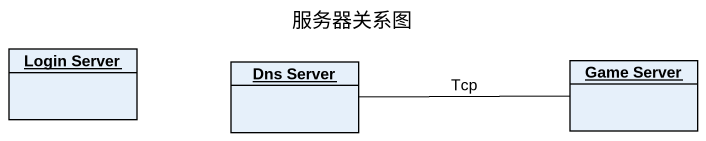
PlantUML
@startuml
title 服务器关系图
hide circle
hide empty members
object "Login Server" as Login_Server
object "Dns Server" as Dns_Server
object "Game Server" as Game_Server
Game_Server -left- Dns_Server : Tcp
@enduml
